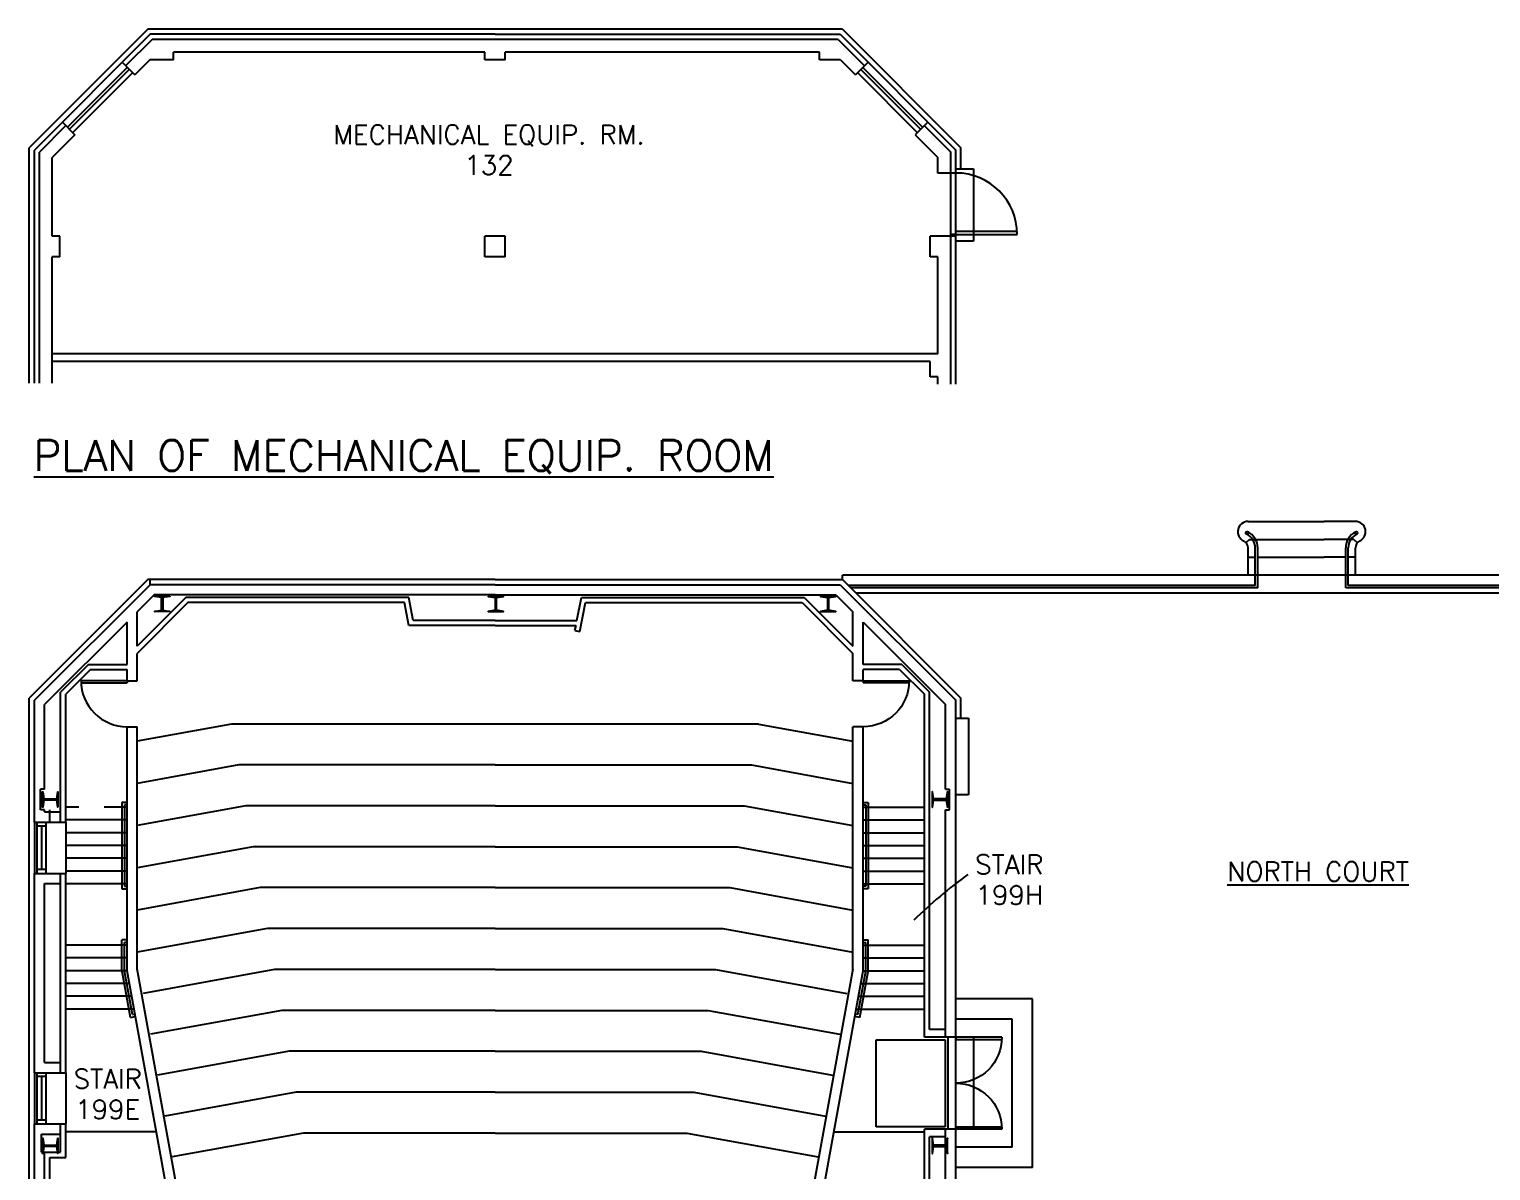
# Model space of a CAD drawing. Extents: x 375 to 2834, y 93 to 2665.
# Drawn here: x 493 to 1637, y 1772 to 2665 of the extents above; entities that cross this region are included whole.
import ezdxf
from ezdxf.enums import TextEntityAlignment as Align

# ---------------------------------------------------------------- set-up
doc = ezdxf.new("R2010")
doc.units = 0
doc.header["$LTSCALE"] = 40
doc.header["$MEASUREMENT"] = 0
doc.layers.get('0').update_dxf_attribs({"linetype": 'CONTINUOUS'})
for name, color, linetype in [('A-AREA-IDEN', 3, 'CONTINUOUS'), ('A-DOOR', 7, 'CONTINUOUS'), ('A-FLOR-IDEN', 7, 'CONTINUOUS'), ('A-FLOR-STRS', 7, 'CONTINUOUS'), ('A-GLAZ', 2, 'CONTINUOUS'), ('A-STRS-RAIL', 7, 'CONTINUOUS'), ('A-WALL', 7, 'CONTINUOUS'), ('S-COLS', 3, 'CONTINUOUS')]:
    doc.layers.add(name, color=color, linetype=linetype)
doc.styles.add('SIMPLEX', font='simplex', dxfattribs={"height": 23})

# ---------------------------------------------------------------- blocks, each defined once
blk = doc.blocks.new('Q')
at = {"layer": 'A-STRS-RAIL', "style": 'SIMPLEX'}
for tag, p in [('ROOM', (2.01, 4.02)), ('NUMBER', (2.01, -15.09))]:
    blk.add_attdef(tag, text='', height=12, dxfattribs=at).set_placement(p, align=Align.CENTER)
blk = doc.blocks.new('AD05A', base_point=(203.035, 424.492))
for p, q in [((203.035, 424.492), (203.084, 424.492)), ((203.035, 424.492), (203.035, 423.492)), ((203.084, 423.493), (203.084, 424.492))]:
    blk.add_line(p, q)
blk.add_arc((203.035, 424.492), 1, 270, 0)
blk = doc.blocks.new('AD04A', base_point=(489.664, 570.31))
for p, q in [((488.664, 571.31), (488.664, 570.31)), ((488.713, 570.31), (488.713, 571.309)), ((490.616, 570.31), (490.616, 571.309)), ((490.664, 571.31), (490.664, 570.31)), ((488.664, 570.31), (488.713, 570.31)), ((490.664, 570.31), (490.616, 570.31))]:
    blk.add_line(p, q)
for centre, start, end in [((488.664, 570.31), 0, 90), ((490.664, 570.31), 90, 180)]:
    blk.add_arc(centre, 1, start, end)

msp = doc.modelspace()

# ---------------------------------------------------------------- linework, layer by layer
at = {"layer": 'A-AREA-IDEN'}
msp.add_arc((1495.4, 1644), 448.1, 126.6759, 133.7728, dxfattribs=at)
at = {"layer": 'A-DOOR'}
for p, q in [((1212.3, 1804), (1212.3, 1876)), ((1218.4, 1804), (1218.4, 1876)), ((1156, 1805.9), (1156, 1873.9)), ((1156, 1873.9), (1210, 1873.9)), ((1210, 1873.9), (1210, 1805.9)), ((1210, 1805.9), (1156, 1805.9))]:
    msp.add_line(p, q, dxfattribs=at)
at = {"layer": 'A-FLOR-STRS'}
for p, q in [((1447, 2279.5), (1506.7, 2279.5)), ((1531, 2279.5), (1506.7, 2279.5)), ((1448.2, 2265.5), (1445.4, 2262.9)), ((1448.2, 2265.5), (1506.7, 2265.5)), ((1448.2, 2265.5), (1450.6, 2265.5)), ((1529.8, 2265.5), (1506.7, 2265.5)), ((1529.8, 2265.5), (1527.4, 2265.5)), ((1529.8, 2265.5), (1532.6, 2262.9)), ((1447, 2237.5), (1447, 2258.8)), ((1531, 2237.5), (1531, 2258.8)), ((1447, 2251.5), (1452.6, 2251.5)), ((1454.6, 2251.5), (1506.7, 2251.5)), ((1523.4, 2251.5), (1506.7, 2251.5)), ((1531, 2251.5), (1525.4, 2251.5)), ((532.3, 2056), (521.9, 2056)), ((569.9, 2056), (552, 2056)), ((1145.9, 2056), (1193.9, 2056)), ((569.9, 2046), (521.9, 2046)), ((569.9, 2036), (521.9, 2036)), ((1145.9, 2046), (1193.9, 2046)), ((1145.9, 2036), (1193.9, 2036)), ((569.9, 2026), (521.9, 2026)), ((1145.9, 2026), (1193.9, 2026)), ((569.9, 2016), (521.9, 2016)), ((1145.9, 2016), (1193.9, 2016)), ((569.9, 2006), (521.9, 2006)), ((1145.9, 2006), (1193.9, 2006)), ((569.9, 1996), (521.9, 1996)), ((1145.9, 1996), (1193.9, 1996)), ((569.9, 1948), (521.9, 1948)), ((1145.9, 1948), (1193.9, 1948)), ((569.9, 1938), (521.9, 1938)), ((1145.9, 1938), (1193.9, 1938)), ((569.9, 1928), (521.9, 1928)), ((1145.9, 1928), (1193.9, 1928)), ((571.7, 1918), (521.9, 1918)), ((1144.1, 1918), (1193.9, 1918)), ((573.5, 1908), (521.9, 1908)), ((1142.3, 1908), (1193.9, 1908)), ((1278.4, 1906), (1218.4, 1906)), ((1278.4, 1774), (1278.4, 1906)), ((575.3, 1898), (521.9, 1898)), ((1140.4, 1898), (1193.9, 1898)), ((1262.4, 1890), (1218.4, 1890)), ((1262.4, 1790), (1262.4, 1890)), ((1232.4, 1876), (1218.4, 1876)), ((1232.4, 1804), (1232.4, 1876)), ((592.8, 1802), (521.9, 1802)), ((1123, 1802), (1193.9, 1802)), ((1232.4, 1804), (1218.4, 1804)), ((1262.4, 1790), (1218.4, 1790)), ((1278.4, 1774), (1218.4, 1774))]:
    msp.add_line(p, q, dxfattribs=at)
for centre, radius, start, end in [((1447, 2271.5), 8, 90, 244.6231), ((1531, 2271.5), 8, 295.3769, 90), ((1441, 2258.8), 6, 0, 64.6231), ((1537, 2258.8), 6, 115.3769, 180)]:
    msp.add_arc(centre, radius, start, end, dxfattribs=at)
at = {"layer": 'A-GLAZ'}
for p, q in [((519.3, 2592), (566, 2638.7)), ((523.4, 2587.9), (570, 2634.6)), ((525, 2586.3), (571.6, 2633)), ((527.5, 2583.8), (574.2, 2630.4)), ((1188.2, 2583.8), (1141.6, 2630.4)), ((1190.8, 2586.3), (1144.1, 2633)), ((1192.4, 2587.9), (1145.7, 2634.6)), ((1196.5, 2592), (1149.8, 2638.7)), ((497.4, 2044.2), (497.4, 2004.2)), ((499.4, 2044.2), (499.4, 2004.2)), ((506.4, 2041.2), (499.4, 2041.2)), ((502.9, 2041.2), (502.9, 2007.2)), ((506.4, 2044.2), (506.4, 2004.2)), ((521.9, 2044.2), (521.9, 2004.2)), ((506.4, 2007.2), (499.4, 2007.2)), ((497.4, 1848.2), (497.4, 1808.2)), ((499.4, 1848.2), (499.4, 1808.2)), ((506.4, 1845.2), (499.4, 1845.2)), ((502.9, 1845.2), (502.9, 1811.2)), ((506.4, 1848.2), (506.4, 1808.2)), ((521.9, 1848.2), (521.9, 1808.2)), ((506.4, 1811.2), (499.4, 1811.2))]:
    msp.add_line(p, q, dxfattribs=at)
at = {"layer": 'A-STRS-RAIL'}
for p, q in [((1452.6, 2229.5), (1452.6, 2258.8)), ((1454.6, 2227.5), (1454.6, 2258.8)), ((1523.4, 2227.5), (1523.4, 2258.8)), ((1525.4, 2229.5), (1525.4, 2258.8)), ((565.9, 2059.7), (565.9, 1992.2)), ((569.9, 2059.7), (565.9, 2059.7)), ((1145.9, 2059.7), (1149.9, 2059.7)), ((1149.9, 2059.7), (1149.9, 1992.2)), ((565.9, 2057.7), (565.9, 1994.2)), ((567.9, 2057.7), (567.9, 1994.2)), ((569.9, 2057.7), (567.9, 2057.7)), ((1145.9, 2057.7), (1147.9, 2057.7)), ((1147.9, 2057.7), (1147.9, 1994.2)), ((1149.9, 2057.7), (1149.9, 1994.2)), ((565.9, 1992.2), (569.9, 1992.2)), ((567.9, 1994.2), (569.9, 1994.2)), ((1147.9, 1994.2), (1145.9, 1994.2)), ((1149.9, 1992.2), (1145.9, 1992.2)), ((565.9, 1928), (565.9, 1952.1)), ((569.9, 1952.1), (565.9, 1952.1)), ((567.9, 1928), (567.9, 1950.1)), ((569.9, 1950.1), (567.9, 1950.1)), ((1145.9, 1952.1), (1149.9, 1952.1)), ((1145.9, 1950.1), (1147.9, 1950.1)), ((1147.9, 1928), (1147.9, 1950.1)), ((1149.9, 1928), (1149.9, 1952.1)), ((572.5, 1891.4), (566, 1927.3)), ((574.1, 1893.8), (567.9, 1927.6)), ((1141.7, 1893.8), (1147.9, 1927.6)), ((1143.3, 1891.4), (1149.8, 1927.3)), ((572.5, 1891.4), (576.4, 1892.2)), ((574.1, 1893.8), (576, 1894.1)), ((1143.3, 1891.4), (1139.4, 1892.2)), ((1141.7, 1893.8), (1139.7, 1894.1))]:
    msp.add_line(p, q, dxfattribs=at)
for centre in [(1446.2, 2270.6), (1531.8, 2270.6)]:
    msp.add_circle(centre, 1, dxfattribs=at)
for centre, radius, start, end in [((1440.6, 2258.8), 12, 0, 64.6231), ((1440.6, 2258.8), 14, 0, 64.6231), ((1537.4, 2258.8), 14, 115.3769, 180), ((1537.4, 2258.8), 12, 115.3769, 180)]:
    msp.add_arc(centre, radius, start, end, dxfattribs=at)
at = {"layer": 'A-WALL', "color": 4}
for p, q in [((586.2, 2664.6), (493.4, 2571.8)), ((1129.6, 2664.6), (586.2, 2664.6)), ((1129.6, 2664.6), (1222.4, 2571.8)), ((493.4, 2387.6), (493.4, 2571.8)), ((1222.4, 2555.5), (1222.4, 2571.8)), ((586.2, 2234), (493.4, 2141.2)), ((857.9, 2234), (586.2, 2234)), ((857.9, 2234), (1129.6, 2234)), ((1129.6, 2234), (1222.4, 2141.2)), ((1821.4, 2223.5), (1140.1, 2223.5)), ((493.4, 1532), (493.4, 2141.2)), ((1222.4, 2125.7), (1222.4, 2141.2)), ((651.7, 2121), (577.9, 2107.6)), ((1064.1, 2121), (651.7, 2121)), ((1064.1, 2121), (1137.9, 2107.6)), ((657.3, 2089), (577.9, 2074.6)), ((857.9, 2089), (657.3, 2089)), ((857.9, 2089), (1058.5, 2089)), ((1058.5, 2089), (1137.9, 2074.6)), ((662.9, 2057), (577.9, 2041.5)), ((857.9, 2057), (662.9, 2057)), ((857.9, 2057), (1052.9, 2057)), ((1052.9, 2057), (1137.9, 2041.5)), ((668.6, 2025), (577.9, 2008.5)), ((857.9, 2025), (668.6, 2025)), ((857.9, 2025), (1047.2, 2025)), ((1047.2, 2025), (1137.9, 2008.5)), ((674.2, 1993), (577.9, 1975.5)), ((857.9, 1993), (674.2, 1993)), ((857.9, 1993), (1041.6, 1993)), ((1041.6, 1993), (1137.9, 1975.5)), ((679.8, 1961), (577.9, 1942.5)), ((857.9, 1961), (679.8, 1961)), ((857.9, 1961), (1036, 1961)), ((1036, 1961), (1137.9, 1942.5)), ((685.4, 1929), (582.6, 1910.3)), ((857.9, 1929), (685.4, 1929)), ((857.9, 1929), (1030.3, 1929)), ((1030.3, 1929), (1133.2, 1910.3)), ((691.1, 1897), (588.2, 1878.3)), ((857.9, 1897), (691.1, 1897)), ((857.9, 1897), (1024.7, 1897)), ((1024.7, 1897), (1127.6, 1878.3)), ((696.7, 1865), (593.8, 1846.3)), ((857.9, 1865), (696.7, 1865)), ((857.9, 1865), (1019.1, 1865)), ((1019.1, 1865), (1122, 1846.3)), ((702.3, 1833), (599.4, 1814.3)), ((857.9, 1833), (702.3, 1833)), ((857.9, 1833), (1013.4, 1833)), ((1013.4, 1833), (1116.3, 1814.3)), ((708, 1801), (605.1, 1782.3)), ((857.9, 1801), (708, 1801)), ((857.9, 1801), (1007.8, 1801)), ((1007.8, 1801), (1110.7, 1782.3))]:
    msp.add_line(p, q, dxfattribs=at)
at = {"layer": 'A-WALL'}
for p, q in [((587.9, 2660.6), (566, 2638.7)), ((589.5, 2656.6), (568.8, 2635.9)), ((1126.3, 2656.6), (1147, 2635.9)), ((1127.9, 2660.6), (1149.8, 2638.7)), ((606.2, 2640.6), (606.2, 2646.6)), ((849.9, 2640.6), (849.9, 2646.6)), ((865.9, 2640.6), (865.9, 2646.6)), ((1111.6, 2640.6), (1111.6, 2646.6)), ((566, 2638.7), (575.9, 2628.8)), ((587.7, 2640.6), (575.9, 2628.8)), ((1128.1, 2640.6), (1139.9, 2628.8)), ((1149.8, 2638.7), (1139.9, 2628.8)), ((519.3, 2592), (497.4, 2570.1)), ((522.1, 2589.2), (501.4, 2568.5)), ((519.3, 2592), (529.2, 2582.1)), ((1196.5, 2592), (1186.6, 2582.1)), ((1193.7, 2589.2), (1214.4, 2568.5)), ((1196.5, 2592), (1218.4, 2570.1)), ((529.2, 2582.1), (511.4, 2564.3)), ((1186.6, 2582.1), (1204.4, 2564.3)), ((1218.4, 2552.1), (1204.4, 2552.1)), ((1218.4, 2555.5), (1232.3, 2555.5)), ((1232.3, 2555.5), (1232.3, 2498.8)), ((849.9, 2486.6), (849.9, 2502.6)), ((865.9, 2486.6), (865.9, 2502.6)), ((1218.4, 2502.8), (1204.4, 2502.8)), ((1218.4, 2504.1), (1214.4, 2504.1)), ((1232.3, 2498.8), (1218.4, 2498.8)), ((587.9, 2230), (497.4, 2139.6)), ((587.9, 2230), (587.9, 2233.5)), ((1127.9, 2230), (1218.4, 2139.6)), ((1821.4, 2237.5), (1129.6, 2237.5)), ((1129.6, 2234), (1129.6, 2237.5)), ((1129.6, 2234), (1129.6, 2237.5)), ((591.2, 2222), (577.9, 2208.7)), ((616, 2220), (577.9, 2182)), ((793.8, 2202), (790.4, 2220)), ((921.9, 2202), (925.4, 2220)), ((1099.8, 2220), (1137.9, 2182)), ((1124.6, 2222), (1137.9, 2208.7)), ((1452.6, 2229.5), (1134.1, 2229.5)), ((1454.6, 2227.5), (1136.1, 2227.5)), ((1821.4, 2227.5), (1523.4, 2227.5)), ((1821.4, 2229.5), (1525.4, 2229.5)), ((617.6, 2216), (577.9, 2176.3)), ((790.5, 2198), (787.1, 2216)), ((924.3, 2193.4), (928.7, 2216)), ((1098.2, 2216), (1137.9, 2176.3)), ((569.9, 2200.7), (505.4, 2136.2)), ((920.4, 2194.1), (921.2, 2198)), ((1145.9, 2200.7), (1210.4, 2136.2)), ((920.4, 2194.1), (924.3, 2193.4)), ((539.7, 2167.7), (517.9, 2145.9)), ((541.4, 2163.7), (521.9, 2144.3)), ((539.7, 2167.7), (569.9, 2167.7)), ((541.4, 2163.7), (569.9, 2163.7)), ((1176.1, 2167.7), (1145.9, 2167.7)), ((1174.4, 2163.7), (1145.9, 2163.7)), ((1174.4, 2163.7), (1193.9, 2144.3)), ((1176.1, 2167.7), (1197.9, 2145.9)), ((569.9, 2154.9), (577.9, 2154.9)), ((1145.9, 2154.9), (1137.9, 2154.9)), ((569.9, 2118.9), (577.9, 2118.9)), ((1145.9, 2118.9), (1137.9, 2118.9)), ((1218.4, 2125.7), (1228.4, 2125.7)), ((1228.4, 2125.7), (1228.4, 2065.7)), ((505.4, 2070), (502.2, 2070)), ((502.2, 2054), (502.2, 2070)), ((1210.4, 2070), (1213.5, 2070)), ((1213.5, 2054), (1213.5, 2070)), ((1228.4, 2065.7), (1218.4, 2065.7)), ((505.4, 2054), (502.2, 2054)), ((505.4, 2052.2), (517.9, 2052.2)), ((1210.4, 2054), (1213.5, 2054)), ((497.4, 2044.2), (521.9, 2044.2)), ((497.4, 2004.2), (521.9, 2004.2)), ((505.4, 1996.2), (517.9, 1996.2)), ((626.5, 1616.8), (569.9, 1928)), ((634.3, 1618.3), (577.8, 1929.4)), ((1081.4, 1618.3), (1138, 1929.4)), ((1089.3, 1616.8), (1145.9, 1928)), ((1218.4, 1876), (1193.9, 1876)), ((1210.4, 1882), (1197.9, 1882)), ((505.4, 1856.2), (517.9, 1856.2)), ((497.4, 1848.2), (521.9, 1848.2)), ((497.4, 1808.2), (521.9, 1808.2)), ((502.9, 1800.2), (517.9, 1800.2)), ((1218.4, 1804), (1193.9, 1804)), ((1210.4, 1798), (1197.9, 1798)), ((502.9, 1786), (517.9, 1786)), ((509.4, 1782), (521.9, 1782))]:
    msp.add_line(p, q, dxfattribs=at)
at = {"layer": 'A-WALL', "color": 7}
for p, q in [((857.9, 2660.6), (587.9, 2660.6)), ((1126.3, 2656.6), (589.5, 2656.6)), ((857.9, 2660.6), (1127.9, 2660.6)), ((849.9, 2646.6), (606.2, 2646.6)), ((1111.6, 2646.6), (865.9, 2646.6)), ((606.2, 2640.6), (587.7, 2640.6)), ((865.9, 2640.6), (849.9, 2640.6)), ((1128.1, 2640.6), (1111.6, 2640.6)), ((497.4, 2387.6), (497.4, 2570.1)), ((501.4, 2387.6), (501.4, 2568.5)), ((511.4, 2502.6), (511.4, 2564.3)), ((1204.4, 2552.1), (1204.4, 2564.3)), ((1214.4, 2551.7), (1214.4, 2568.5)), ((1218.4, 2551.7), (1218.4, 2570.1)), ((1214.4, 2386.8), (1214.4, 2552.1)), ((1218.4, 2386.8), (1218.4, 2552.1)), ((517.4, 2502.6), (511.4, 2502.6)), ((517.4, 2486.6), (517.4, 2502.6)), ((865.9, 2502.6), (849.9, 2502.6)), ((1198.4, 2486.6), (1198.4, 2502.6)), ((1204.4, 2502.6), (1198.4, 2502.6)), ((1204.4, 2502.6), (1204.4, 2502.8)), ((511.4, 2387.6), (511.4, 2486.6)), ((517.4, 2486.6), (511.4, 2486.6)), ((865.9, 2486.6), (849.9, 2486.6)), ((1204.4, 2486.6), (1198.4, 2486.6)), ((1204.4, 2410.6), (1204.4, 2486.6)), ((1204.4, 2410.6), (511.4, 2410.6)), ((1198.4, 2404.6), (511.4, 2404.6)), ((1198.4, 2392.6), (1198.4, 2404.6)), ((1204.4, 2392.6), (1198.4, 2392.6)), ((1204.4, 2386.8), (1204.4, 2392.6)), ((857.9, 2230), (587.9, 2230)), ((857.9, 2230), (1127.9, 2230)), ((857.9, 2222), (591.2, 2222)), ((790.4, 2220), (616, 2220)), ((857.9, 2222), (1124.6, 2222)), ((925.4, 2220), (1099.8, 2220)), ((577.9, 2182), (577.9, 2208.7)), ((787.1, 2216), (617.6, 2216)), ((928.7, 2216), (1098.2, 2216)), ((1137.9, 2182), (1137.9, 2208.7)), ((569.9, 2167.7), (569.9, 2200.7)), ((857.9, 2198), (790.5, 2198)), ((857.9, 2202), (793.8, 2202)), ((857.9, 2202), (921.9, 2202)), ((857.9, 2198), (921.2, 2198)), ((1145.9, 2167.7), (1145.9, 2200.7)), ((577.9, 2154.9), (577.9, 2176.3)), ((1137.9, 2154.9), (1137.9, 2176.3)), ((569.9, 2154.9), (569.9, 2163.7)), ((1145.9, 2154.9), (1145.9, 2163.7)), ((497.4, 2044.2), (497.4, 2139.6)), ((517.9, 2044.2), (517.9, 2145.9)), ((521.9, 2044.2), (521.9, 2144.3)), ((1193.9, 1876), (1193.9, 2144.3)), ((1197.9, 1882), (1197.9, 2145.9)), ((1218.4, 1876), (1218.4, 2139.6)), ((505.4, 2070), (505.4, 2136.2)), ((1210.4, 2070), (1210.4, 2136.2)), ((569.9, 1928), (569.9, 2118.9)), ((577.9, 1928.7), (577.9, 2118.9)), ((1137.9, 1928.7), (1137.9, 2118.9)), ((1145.9, 1928), (1145.9, 2118.9)), ((505.4, 2052.2), (505.4, 2054)), ((509.4, 2044.2), (509.4, 2054)), ((1210.4, 1876), (1210.4, 2054)), ((497.4, 1848.2), (497.4, 2004.2)), ((517.9, 1848.2), (517.9, 2004.2)), ((521.9, 1848.2), (521.9, 2004.2)), ((505.4, 1856.2), (505.4, 1996.2)), ((497.4, 1652.2), (497.4, 1808.2)), ((517.9, 1786), (517.9, 1808.2)), ((521.9, 1782), (521.9, 1808.2)), ((502.9, 1786), (502.9, 1800.2)), ((1193.9, 1711.5), (1193.9, 1804)), ((1197.9, 1717.5), (1197.9, 1798)), ((1210.4, 1733.5), (1210.4, 1804)), ((1218.4, 1738), (1218.4, 1804)), ((505.4, 1652.2), (505.4, 1786)), ((509.4, 1652.2), (509.4, 1782))]:
    msp.add_line(p, q, dxfattribs=at)
at = {"layer": 'S-COLS'}
for points in [[(603.4, 2221), (603.4, 2220.9, -0.366629), (603.4, 2220.9), (597.9, 2220, 0.366629), (597.9, 2219.9), (597.9, 2210, 0.366629), (597.9, 2210), (603.4, 2209.1, -0.366629), (603.4, 2209), (603.4, 2209), (591.4, 2209), (591.4, 2209, -0.366629), (591.4, 2209.1), (596.9, 2210, 0.366629), (596.9, 2210), (596.9, 2219.9, 0.366629), (596.9, 2220), (591.4, 2220.9, -0.366629), (591.4, 2220.9), (591.4, 2221)], [(852.4, 2221), (852.4, 2220.9, 0.366629), (852.4, 2220.9), (857.9, 2220, -0.366629), (857.9, 2219.9), (857.9, 2210, -0.366629), (857.9, 2210), (852.4, 2209.1, 0.366629), (852.4, 2209), (852.4, 2209), (864.4, 2209), (864.4, 2209, 0.366629), (864.4, 2209.1), (858.9, 2210, -0.366629), (858.9, 2210), (858.9, 2219.9, -0.366629), (858.9, 2220), (864.4, 2220.9, 0.366629), (864.4, 2220.9), (864.4, 2221)], [(1112.4, 2221), (1112.4, 2220.9, 0.366629), (1112.4, 2220.9), (1117.9, 2220, -0.366629), (1117.9, 2219.9), (1117.9, 2210, -0.366629), (1117.9, 2210), (1112.4, 2209.1, 0.366629), (1112.4, 2209), (1112.4, 2209), (1124.4, 2209), (1124.4, 2209, 0.366629), (1124.4, 2209.1), (1118.9, 2210, -0.366629), (1118.9, 2210), (1118.9, 2219.9, -0.366629), (1118.9, 2220), (1124.4, 2220.9, 0.366629), (1124.4, 2220.9), (1124.4, 2221)], [(515.9, 2056), (515.8, 2056, -0.366629), (515.8, 2056), (514.9, 2061.4, 0.366629), (514.9, 2061.5), (504.9, 2061.5, 0.366629), (504.9, 2061.4), (504, 2056, -0.366629), (503.9, 2056), (503.9, 2056), (503.9, 2068), (503.9, 2068, -0.366629), (504, 2067.9), (504.9, 2062.5, 0.366629), (504.9, 2062.5), (514.9, 2062.5, 0.366629), (514.9, 2062.5), (515.8, 2067.9, -0.366629), (515.8, 2068), (515.9, 2068)], [(1199.9, 2056), (1199.9, 2056, 0.366629), (1200, 2056), (1200.9, 2061.4, -0.366629), (1200.9, 2061.5), (1210.9, 2061.5, -0.366629), (1210.9, 2061.4), (1211.8, 2056, 0.366629), (1211.8, 2056), (1211.9, 2056), (1211.9, 2068), (1211.8, 2068, 0.366629), (1211.8, 2067.9), (1210.9, 2062.5, -0.366629), (1210.9, 2062.5), (1200.9, 2062.5, -0.366629), (1200.9, 2062.5), (1200, 2067.9, 0.366629), (1199.9, 2068), (1199.9, 2068)], [(515.9, 1785), (515.8, 1785, -0.366629), (515.8, 1785), (514.9, 1790.4, 0.366629), (514.9, 1790.5), (504.9, 1790.5, 0.366629), (504.9, 1790.4), (504, 1785, -0.366629), (503.9, 1785), (503.9, 1785), (503.9, 1797), (503.9, 1797, -0.366629), (504, 1796.9), (504.9, 1791.5, 0.366629), (504.9, 1791.5), (514.9, 1791.5, 0.366629), (514.9, 1791.5), (515.8, 1796.9, -0.366629), (515.8, 1797), (515.9, 1797)], [(1199.9, 1785), (1199.9, 1785, 0.366629), (1200, 1785), (1200.9, 1790.4, -0.366629), (1200.9, 1790.5), (1210.9, 1790.5, -0.366629), (1210.9, 1790.4), (1211.8, 1785, 0.366629), (1211.8, 1785), (1211.9, 1785), (1211.9, 1797), (1211.8, 1797, 0.366629), (1211.8, 1796.9), (1210.9, 1791.5, -0.366629), (1210.9, 1791.5), (1200.9, 1791.5, -0.366629), (1200.9, 1791.5), (1200, 1796.9, 0.366629), (1199.9, 1797), (1199.9, 1797)]]:
    msp.add_lwpolyline(points, format="xyb", close=True, dxfattribs=at)

# ---------------------------------------------------------------- block references
at = {"layer": 'A-AREA-IDEN', "xscale": 1.25, "yscale": 1.25, "zscale": 1.25}
for p, values in [((850.6, 2569.6), {'ROOM': 'MECHANICAL EQUIP. RM.', 'NUMBER': '132'}), ((1257.7, 1998.6), {'ROOM': 'STAIR', 'NUMBER': '199H'}), ((552.3, 1830.9), {'ROOM': 'STAIR', 'NUMBER': '199E'})]:
    msp.add_blockref('Q', p, dxfattribs=at).add_auto_attribs(values)
at = {"layer": 'A-DOOR', "zscale": 0.01}
for name, p, xscale, yscale, rotation in [('AD05A', (1218.4, 2504.1), 48, 48, 90), ('AD05A', (569.9, 2154.9), 36, 36, 270), ('AD05A', (1145.9, 2154.9), -36, 36, 90), ('AD04A', (1218.4, 1840), -36, 36, 270)]:
    msp.add_blockref(name, p, dxfattribs=dict(at, xscale=xscale, yscale=yscale, rotation=rotation))

# ---------------------------------------------------------------- texts
at = {"layer": 'A-AREA-IDEN', "style": 'SIMPLEX'}
msp.add_text('%%UNORTH COURT', height=15, dxfattribs=at).set_placement((1430.8, 1998.2))
at = {"layer": 'A-FLOR-IDEN', "style": 'SIMPLEX'}
msp.add_text('%%UPLAN OF MECHANICAL EQUIP. ROOM', height=24, dxfattribs=at).set_placement((496.9, 2319.2))

doc.saveas('drawing.dxf')
